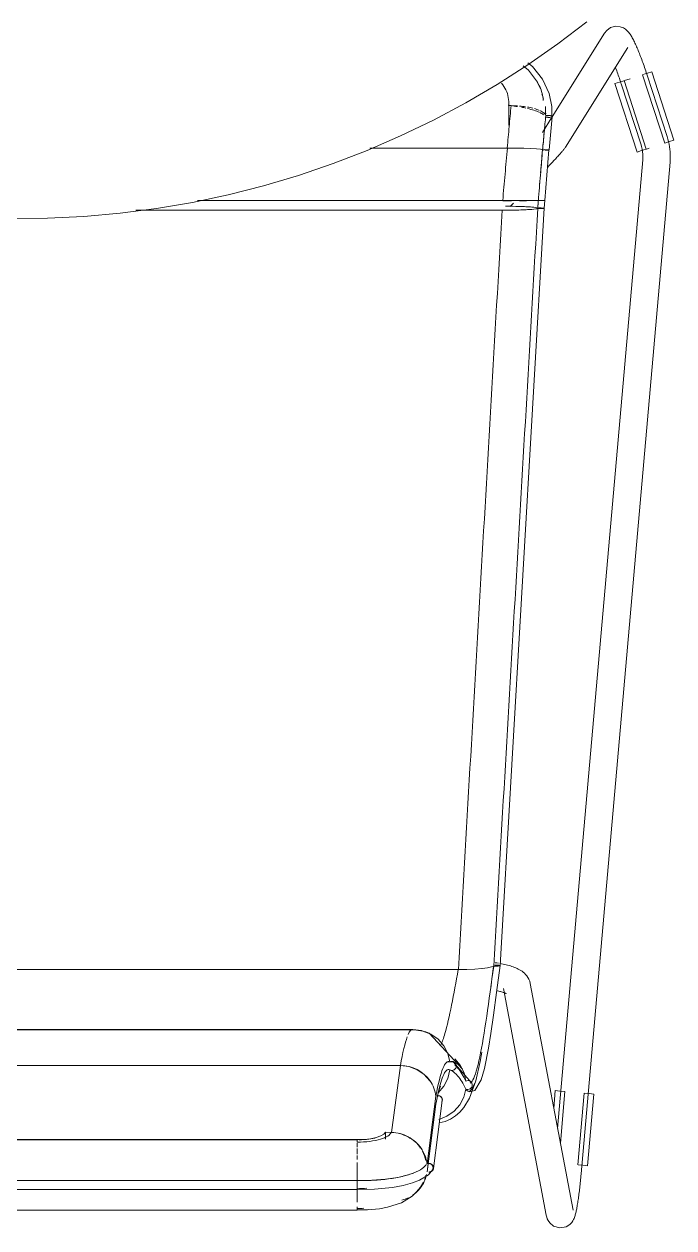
# Model space of a CAD drawing. Header units: millimetres. Extents: x 155927 to 317870, y -36033 to 97293.
# Drawn here: x 162809 to 163094, y 30695 to 31222 of the extents above; entities that cross this region are included whole.
import ezdxf

# ---------------------------------------------------------------- set-up
doc = ezdxf.new("R2010")
doc.units = ezdxf.units.MM
doc.header["$MEASUREMENT"] = 0
doc.layers.add('I-FURN', color=8, linetype='CONTINUOUS', lineweight=9)

msp = doc.modelspace()

# ---------------------------------------------------------------- linework, layer by layer
at = {"layer": 'I-FURN'}
for p, q in [((163043.33, 31213.49), (163056.07, 31223.17)), ((163063.82, 31218.27), (163040.79, 31181.5)), ((163064.72, 31219.39), (163063.82, 31218.27)), ((163064.72, 31219.39), (163066.45, 31220.61)), ((163066.45, 31220.61), (163068.68, 31221.2)), ((163068.68, 31221.2), (163070.65, 31221.03)), ((163070.65, 31221.03), (163072.03, 31220.5)), ((163072.03, 31220.5), (163072.94, 31219.94)), ((163072.94, 31219.94), (163073.57, 31219.42)), ((163073.57, 31219.42), (163074.04, 31218.95)), ((163074.04, 31218.95), (163074.41, 31218.53)), ((163074.41, 31218.53), (163074.72, 31218.12)), ((163074.72, 31218.12), (163075, 31217.73)), ((163075, 31217.73), (163075.25, 31217.35)), ((163075.25, 31217.35), (163075.49, 31216.96)), ((163075.49, 31216.96), (163075.73, 31216.56)), ((163075.73, 31216.56), (163075.96, 31216.14)), ((163030.21, 31204.34), (163043.33, 31213.49)), ((163046.69, 31168.31), (163073.99, 31211.89)), ((163075.96, 31216.14), (163076.19, 31215.72)), ((163076.19, 31215.72), (163076.42, 31215.28)), ((163076.42, 31215.28), (163076.65, 31214.82)), ((163076.65, 31214.82), (163076.88, 31214.35)), ((163076.88, 31214.35), (163077.11, 31213.86)), ((163077.11, 31213.86), (163077.35, 31213.35)), ((163077.35, 31213.35), (163077.58, 31212.82)), ((163077.58, 31212.82), (163077.82, 31212.28)), ((163077.82, 31212.28), (163078.07, 31211.71)), ((163078.07, 31211.71), (163078.31, 31211.14)), ((163078.31, 31211.14), (163078.56, 31210.54)), ((163078.56, 31210.54), (163078.81, 31209.93)), ((163078.81, 31209.93), (163079.06, 31209.3)), ((163079.06, 31209.3), (163079.31, 31208.66)), ((163079.31, 31208.66), (163079.56, 31208.01)), ((163079.56, 31208.01), (163079.82, 31207.34)), ((163079.82, 31207.34), (163080.07, 31206.67)), ((163080.07, 31206.67), (163080.33, 31205.98)), ((163080.33, 31205.98), (163080.58, 31205.28)), ((163016.73, 31195.72), (163030.21, 31204.34)), ((163028.12, 31203.89), (163030.46, 31201.93)), ((163030.14, 31205.24), (163032.2, 31203.59)), ((163030.46, 31201.93), (163033.96, 31197.36)), ((163032.2, 31203.59), (163036.53, 31198.06)), ((163068.63, 31203.01), (163068.86, 31202.39)), ((163068.86, 31202.39), (163069.1, 31201.75)), ((163069.1, 31201.75), (163069.33, 31201.1)), ((163069.33, 31201.1), (163069.57, 31200.45)), ((163080.58, 31205.28), (163080.84, 31204.57)), ((163080.58, 31200.03), (163082.55, 31200.67)), ((163080.84, 31204.57), (163081.09, 31203.86)), ((163081.09, 31203.86), (163081.34, 31203.13)), ((163081.34, 31203.13), (163081.59, 31202.41)), ((163081.59, 31202.41), (163081.84, 31201.67)), ((163081.84, 31201.67), (163082.09, 31200.94)), ((163082.09, 31200.94), (163082.33, 31200.2)), ((163082.55, 31200.67), (163084.5, 31201.3)), ((163084.5, 31201.3), (163094.19, 31171.29)), ((163002.92, 31187.64), (163016.73, 31195.72)), ((163033.96, 31197.36), (163035.87, 31193.67)), ((163036.53, 31198.06), (163039.44, 31191.75)), ((163068.35, 31196.08), (163070.3, 31196.71)), ((163068.35, 31196.08), (163078.04, 31166.07)), ((163069.57, 31200.45), (163069.8, 31199.78)), ((163069.8, 31199.78), (163070.04, 31199.11)), ((163070.04, 31199.11), (163070.27, 31198.43)), ((163070.27, 31198.43), (163070.5, 31197.74)), ((163070.3, 31196.71), (163072.27, 31197.35)), ((163070.5, 31197.74), (163070.73, 31197.05)), ((163070.73, 31197.05), (163070.96, 31196.36)), ((163070.96, 31196.36), (163071.07, 31196.03)), ((163071.07, 31196.03), (163079.78, 31169.22)), ((163082.08, 31167.38), (163072.39, 31197.39)), ((163074.97, 31198.22), (163072.49, 31197.42)), ((163080.46, 31199.99), (163090.15, 31169.99)), ((163082.33, 31200.2), (163082.48, 31199.74)), ((163091.19, 31172.93), (163082.48, 31199.74)), ((163039.44, 31191.75), (163040.65, 31186.1)), ((162988.8, 31180.12), (163002.92, 31187.64)), ((163021.74, 31186.43), (163022.79, 31186.43)), ((163021.8, 31177.91), (163021.8, 31187.67)), ((163040.65, 31186.1), (163040.74, 31180.64)), ((162974.39, 31173.17), (162988.8, 31180.12)), ((163040.56, 31181.13), (163036.52, 31174.68)), ((163039.44, 31167.04), (163040.86, 31181.53)), ((162959.71, 31166.81), (162974.39, 31173.17)), ((163079.78, 31169.22), (163079.97, 31168.59)), ((163092.24, 31170.66), (163090.27, 31170.02)), ((163091.21, 31172.88), (163091.19, 31172.93)), ((163091.54, 31171.79), (163091.21, 31172.88)), ((163091.82, 31170.68), (163091.54, 31171.79)), ((163092.06, 31169.57), (163091.82, 31170.68)), ((163092.26, 31168.44), (163092.06, 31169.57)), ((163094.19, 31171.29), (163092.24, 31170.66)), ((162944.79, 31161.04), (162959.71, 31166.81)), ((163021.09, 31167.87), (162960.97, 31167.87)), ((162960.97, 31167.87), (163021.09, 31167.87)), ((163024.85, 31167.85), (163021.09, 31167.87)), ((163021.21, 31167.87), (163024.85, 31167.85)), ((163024.94, 31167.85), (163028.39, 31167.77)), ((163028.38, 31167.77), (163024.95, 31167.85)), ((163031.48, 31167.66), (163028.38, 31167.77)), ((163028.45, 31167.77), (163031.49, 31167.66)), ((163033.96, 31167.51), (163031.48, 31167.66)), ((163031.52, 31167.66), (163033.96, 31167.51)), ((163035.7, 31167.33), (163033.96, 31167.51)), ((163033.98, 31167.51), (163035.7, 31167.33)), ((163035.7, 31167.33), (163036.58, 31167.14)), ((163036.59, 31167.14), (163035.7, 31167.33)), ((163036.58, 31167.14), (163037.05, 31167.14)), ((163037.06, 31167.14), (163036.59, 31167.14)), ((163036.6, 31166.95), (163037.07, 31166.94)), ((163037.07, 31166.94), (163036.6, 31166.95)), ((163037.05, 31167.14), (163037.55, 31167.15)), ((163037.56, 31167.15), (163037.06, 31167.14)), ((163037.55, 31167.15), (163038.04, 31167.14)), ((163038.05, 31167.14), (163037.56, 31167.15)), ((163037.57, 31166.94), (163038.06, 31166.94)), ((163038.06, 31166.94), (163037.57, 31166.94)), ((163037.61, 31144.84), (163039.43, 31167.04)), ((163038.04, 31167.14), (163038.49, 31167.13)), ((163038.5, 31167.13), (163038.05, 31167.14)), ((163038.06, 31166.94), (163038.51, 31166.96)), ((163038.51, 31166.96), (163038.06, 31166.94)), ((163038.49, 31167.13), (163038.88, 31167.11)), ((163038.88, 31167.11), (163038.5, 31167.13)), ((163038.51, 31166.96), (163038.89, 31166.97)), ((163038.89, 31166.97), (163038.51, 31166.96)), ((163039.18, 31167.09), (163038.88, 31167.11)), ((163038.88, 31167.11), (163039.17, 31167.09)), ((163038.89, 31166.97), (163039.19, 31166.99)), ((163039.18, 31166.99), (163038.89, 31166.97)), ((163039.37, 31167.07), (163039.18, 31167.09)), ((163039.37, 31167.02), (163039.18, 31166.99)), ((163039.19, 31166.99), (163039.37, 31167.02)), ((163039.37, 31167.07), (163039.43, 31167.04)), ((163039.44, 31167.04), (163039.37, 31167.07)), ((163039.37, 31167.02), (163039.44, 31167.04)), ((163039.43, 31167.04), (163039.37, 31167.02)), ((163042.92, 31163.81), (163042.58, 31163.43)), ((163043.25, 31164.17), (163042.92, 31163.81)), ((163043.56, 31164.52), (163043.25, 31164.17)), ((163043.87, 31164.86), (163043.56, 31164.52)), ((163044.15, 31165.18), (163043.87, 31164.86)), ((163044.43, 31165.49), (163044.15, 31165.18)), ((163044.68, 31165.79), (163044.43, 31165.49)), ((163044.93, 31166.07), (163044.68, 31165.79)), ((163045.15, 31166.33), (163044.93, 31166.07)), ((163045.37, 31166.58), (163045.15, 31166.33)), ((163045.57, 31166.82), (163045.37, 31166.58)), ((163045.76, 31167.05), (163045.57, 31166.82)), ((163045.94, 31167.28), (163045.76, 31167.05)), ((163046.11, 31167.5), (163045.94, 31167.28)), ((163046.29, 31167.73), (163046.11, 31167.5)), ((163046.47, 31167.99), (163046.29, 31167.73)), ((163046.69, 31168.31), (163046.47, 31167.99)), ((163079.99, 31166.71), (163078.04, 31166.07)), ((163079.97, 31168.59), (163080.14, 31167.95)), ((163081.96, 31167.34), (163079.99, 31166.71)), ((163080.14, 31167.95), (163080.28, 31167.3)), ((163080.28, 31167.3), (163080.39, 31166.65)), ((163080.39, 31166.65), (163080.48, 31165.99)), ((163080.48, 31165.99), (163080.55, 31165.33)), ((163080.55, 31165.33), (163080.58, 31164.67)), ((163080.59, 31164.01), (163080.57, 31163.35)), ((163080.58, 31164.67), (163080.59, 31164.01)), ((163083.34, 31167.79), (163082.18, 31167.41)), ((163092.41, 31167.31), (163092.26, 31168.44)), ((163092.52, 31166.17), (163092.41, 31167.31)), ((163092.58, 31165.03), (163092.52, 31166.17)), ((163092.56, 31162.75), (163092.59, 31163.89)), ((163092.59, 31163.89), (163092.58, 31165.03)), ((162929.65, 31155.86), (162944.79, 31161.04)), ((163039.41, 31160), (163038.97, 31159.53)), ((163039.84, 31160.47), (163039.41, 31160)), ((163040.26, 31160.92), (163039.84, 31160.47)), ((163040.68, 31161.36), (163040.26, 31160.92)), ((163041.08, 31161.8), (163040.68, 31161.36)), ((163041.47, 31162.22), (163041.08, 31161.8)), ((163041.85, 31162.64), (163041.47, 31162.22)), ((163042.22, 31163.04), (163041.85, 31162.64)), ((163042.58, 31163.43), (163042.22, 31163.04)), ((163080.52, 31162.66), (163043.23, 30738.16)), ((163053.53, 30718.29), (163092.48, 31161.61)), ((163080.57, 31163.35), (163080.53, 31162.69)), ((163080.53, 31162.69), (163080.53, 31162.66)), ((163092.48, 31161.61), (163092.56, 31162.75)), ((162914.32, 31151.3), (162929.65, 31155.86)), ((162898.81, 31147.35), (162914.32, 31151.3)), ((162867.39, 31141.34), (162883.16, 31144.03)), ((162883.16, 31144.03), (162898.81, 31147.35)), ((162885.4, 31144.91), (163019.15, 31144.91)), ((163019.15, 31144.91), (162885.4, 31144.91)), ((163019.15, 31144.91), (163022.93, 31144.9)), ((163022.93, 31144.9), (163019.15, 31144.91)), ((163022.94, 31144.78), (163019.16, 31144.78)), ((163019.16, 31144.78), (163022.94, 31144.78)), ((163022.37, 31142.23), (163023.84, 31143.76)), ((163022.93, 31144.9), (163026.5, 31144.9)), ((163026.5, 31144.9), (163022.93, 31144.9)), ((163029.62, 31144.79), (163026.49, 31144.79)), ((163026.5, 31144.9), (163029.63, 31144.89)), ((163029.63, 31144.89), (163026.5, 31144.9)), ((163026.5, 31144.79), (163029.62, 31144.79)), ((163032.11, 31144.81), (163029.62, 31144.79)), ((163029.62, 31144.79), (163032.12, 31144.81)), ((163032.14, 31144.88), (163029.63, 31144.89)), ((163029.64, 31144.89), (163032.13, 31144.88)), ((163033.87, 31144.82), (163032.11, 31144.81)), ((163032.12, 31144.81), (163033.87, 31144.82)), ((163032.14, 31144.88), (163033.88, 31144.86)), ((163033.89, 31144.86), (163032.14, 31144.88)), ((163033.88, 31144.86), (163034.77, 31144.85)), ((163034.77, 31144.85), (163033.89, 31144.86)), ((163035.23, 31144.83), (163034.76, 31144.84)), ((163034.77, 31144.85), (163035.24, 31144.85)), ((163035.24, 31144.85), (163034.77, 31144.85)), ((163034.77, 31144.84), (163035.24, 31144.83)), ((163035.73, 31144.83), (163035.23, 31144.83)), ((163035.24, 31144.85), (163035.74, 31144.85)), ((163035.74, 31144.85), (163035.24, 31144.85)), ((163035.24, 31144.83), (163035.73, 31144.83)), ((163036.22, 31144.83), (163035.73, 31144.83)), ((163035.73, 31144.83), (163036.22, 31144.83)), ((163035.74, 31144.85), (163036.23, 31144.85)), ((163036.23, 31144.85), (163035.74, 31144.85)), ((163036.67, 31144.84), (163036.22, 31144.83)), ((163036.22, 31144.83), (163036.68, 31144.84)), ((163036.23, 31144.85), (163036.68, 31144.85)), ((163036.68, 31144.85), (163036.23, 31144.85)), ((163037.05, 31144.84), (163036.67, 31144.84)), ((163036.68, 31144.85), (163037.06, 31144.85)), ((163037.06, 31144.85), (163036.68, 31144.85)), ((163036.68, 31144.84), (163037.06, 31144.84)), ((163037.06, 31144.85), (163037.35, 31144.85)), ((163037.36, 31144.85), (163037.06, 31144.85)), ((163037.61, 31144.84), (163037.34, 31141.48)), ((163037.54, 31144.84), (163037.61, 31144.84)), ((163037.61, 31144.84), (163037.54, 31144.84)), ((163037.54, 31144.84), (163037.61, 31144.84)), ((163037.61, 31144.84), (163037.54, 31144.84)), ((162819.61, 31137.06), (162835.59, 31137.85)), ((162835.59, 31137.85), (162851.52, 31139.28)), ((162851.52, 31139.28), (162867.39, 31141.34)), ((162858.31, 31140.59), (163018.88, 31140.59)), ((163018.88, 31140.59), (162858.31, 31140.59)), ((163018.05, 30809.57), (163037.33, 31141.48)), ((163018.88, 31140.59), (163022.67, 31140.62)), ((163022.67, 31142.35), (163020.42, 31142.37)), ((163026.22, 31142.27), (163022.67, 31142.35)), ((163022.67, 31140.62), (163026.23, 31140.69)), ((163029.34, 31142.15), (163026.22, 31142.27)), ((163026.23, 31140.69), (163029.36, 31140.82)), ((163031.84, 31141.99), (163029.34, 31142.15)), ((163029.36, 31140.82), (163031.86, 31140.98)), ((163033.59, 31141.79), (163031.84, 31141.99)), ((163031.86, 31140.98), (163033.61, 31141.17)), ((163034.49, 31141.58), (163033.59, 31141.79)), ((163033.61, 31141.17), (163034.5, 31141.38)), ((163034.96, 31141.59), (163034.49, 31141.58)), ((163034.5, 31141.38), (163034.97, 31141.37)), ((163035.46, 31141.59), (163034.96, 31141.59)), ((163034.97, 31141.37), (163035.47, 31141.37)), ((163035.95, 31141.59), (163035.46, 31141.59)), ((163035.47, 31141.37), (163035.96, 31141.38)), ((163036.4, 31141.58), (163035.95, 31141.59)), ((163035.96, 31141.38), (163036.41, 31141.39)), ((163036.78, 31141.56), (163036.4, 31141.58)), ((163036.41, 31141.39), (163036.79, 31141.41)), ((163037.08, 31141.54), (163036.78, 31141.56)), ((163036.79, 31141.41), (163037.08, 31141.43)), ((163037.27, 31141.51), (163037.08, 31141.54)), ((163037.08, 31141.43), (163037.27, 31141.46)), ((163037.33, 31141.48), (163037.27, 31141.51)), ((163037.27, 31141.46), (163037.33, 31141.48)), ((162803.61, 31136.92), (162819.61, 31137.06)), ((163016.52, 30810.71), (163015.8, 30810.81)), ((163017.24, 30810.6), (163016.52, 30810.71)), ((163018.63, 30810.36), (163017.94, 30810.48)), ((163019.32, 30810.22), (163018.63, 30810.36)), ((162616.23, 30807.86), (162999.63, 30807.86)), ((162999.63, 30807.86), (162616.23, 30807.86)), ((162999.63, 30807.86), (163003.4, 30807.91)), ((163003.4, 30807.92), (162999.71, 30807.86)), ((163003.4, 30807.91), (163006.93, 30808.07)), ((163006.94, 30808.07), (163003.46, 30807.92)), ((163006.93, 30808.07), (163010.04, 30808.31)), ((163010.04, 30808.31), (163006.98, 30808.07)), ((163010.04, 30808.31), (163012.53, 30808.62)), ((163012.53, 30808.62), (163010.07, 30808.31)), ((163012.53, 30808.62), (163014.28, 30808.98)), ((163014.28, 30808.99), (163012.54, 30808.62)), ((163015.18, 30809.39), (163014.28, 30808.99)), ((163014.28, 30808.98), (163015.18, 30809.39)), ((163015.18, 30809.39), (163015.65, 30809.37)), ((163015.65, 30809.37), (163015.18, 30809.39)), ((163015.65, 30809.37), (163016.15, 30809.36)), ((163016.15, 30809.36), (163015.65, 30809.37)), ((163016.19, 30809.79), (163015.69, 30809.78)), ((163015.69, 30809.79), (163016.19, 30809.79)), ((163016.15, 30809.36), (163016.64, 30809.37)), ((163016.64, 30809.37), (163016.15, 30809.36)), ((163016.68, 30809.78), (163016.19, 30809.79)), ((163016.19, 30809.79), (163016.68, 30809.78)), ((163018.04, 30809.57), (163016.49, 30797.72)), ((163016.64, 30809.37), (163017.09, 30809.39)), ((163017.1, 30809.39), (163016.64, 30809.37)), ((163017.13, 30809.76), (163016.68, 30809.78)), ((163016.68, 30809.78), (163017.13, 30809.76)), ((163017.09, 30809.39), (163017.48, 30809.43)), ((163017.48, 30809.43), (163017.1, 30809.39)), ((163017.51, 30809.72), (163017.13, 30809.76)), ((163017.13, 30809.76), (163017.51, 30809.72)), ((163017.48, 30809.43), (163017.78, 30809.47)), ((163017.78, 30809.47), (163017.48, 30809.43)), ((163017.8, 30809.68), (163017.51, 30809.72)), ((163017.51, 30809.72), (163017.8, 30809.68)), ((163017.78, 30809.47), (163017.97, 30809.52)), ((163017.98, 30809.52), (163017.78, 30809.47)), ((163017.98, 30809.63), (163017.8, 30809.68)), ((163017.8, 30809.68), (163017.99, 30809.63)), ((163017.97, 30809.52), (163018.04, 30809.57)), ((163018.04, 30809.57), (163017.98, 30809.63)), ((163018.05, 30809.57), (163017.98, 30809.52)), ((163017.99, 30809.63), (163018.05, 30809.57)), ((163019.98, 30810.08), (163019.32, 30810.22)), ((163020.64, 30809.93), (163019.98, 30810.08)), ((163021.28, 30809.76), (163020.64, 30809.93)), ((163021.91, 30809.59), (163021.28, 30809.76)), ((163022.53, 30809.41), (163021.91, 30809.59)), ((163023.13, 30809.22), (163022.53, 30809.41)), ((163023.73, 30809.01), (163023.13, 30809.22)), ((163024.31, 30808.79), (163023.73, 30809.01)), ((163024.88, 30808.55), (163024.31, 30808.79)), ((163025.44, 30808.3), (163024.88, 30808.55)), ((163025.99, 30808.03), (163025.44, 30808.3)), ((163026.52, 30807.74), (163025.99, 30808.03)), ((163027.07, 30807.42), (163026.52, 30807.74)), ((163027.6, 30807.06), (163027.07, 30807.42)), ((163028.13, 30806.66), (163027.6, 30807.06)), ((163028.66, 30806.2), (163028.13, 30806.66)), ((163029.19, 30805.68), (163028.66, 30806.2)), ((163029.7, 30805.09), (163029.19, 30805.68)), ((163030.18, 30804.4), (163029.7, 30805.09)), ((163030.62, 30803.61), (163030.18, 30804.4)), ((163030.98, 30802.71), (163030.62, 30803.61)), ((163031.24, 30801.73), (163030.98, 30802.71)), ((163050.05, 30702.44), (163031.24, 30801.73)), ((163016.49, 30797.72), (163015.14, 30787.79)), ((163016.9, 30798.47), (163016.41, 30798.57)), ((163017.37, 30798.37), (163016.9, 30798.47)), ((163017.81, 30798.26), (163017.37, 30798.37)), ((163018.24, 30798.16), (163017.81, 30798.26)), ((163018.63, 30798.05), (163018.24, 30798.16)), ((163019, 30797.94), (163018.63, 30798.05)), ((163019.33, 30797.83), (163019, 30797.94)), ((163019.63, 30797.73), (163019.33, 30797.83)), ((163019.45, 30799.49), (163038.26, 30700.2)), ((163019.9, 30797.63), (163019.63, 30797.73)), ((163020.14, 30797.53), (163019.9, 30797.63)), ((163020.33, 30797.44), (163020.14, 30797.53)), ((163020.48, 30797.37), (163020.33, 30797.44)), ((163020.57, 30797.32), (163020.48, 30797.37)), ((163020.64, 30797.28), (163020.57, 30797.32)), ((163020.67, 30797.26), (163020.64, 30797.28)), ((163015.14, 30787.79), (163013.95, 30779.77)), ((162635.54, 30781.35), (162980.32, 30781.35)), ((162980.32, 30781.35), (162635.54, 30781.35)), ((162979.78, 30781.51), (162674.98, 30781.51)), ((162983.53, 30781.07), (162979.78, 30781.51)), ((162980.32, 30781.35), (162984.11, 30780.88)), ((162984.11, 30780.88), (162980.32, 30781.35)), ((162988, 30779.34), (162983.53, 30781.07)), ((162984.11, 30780.88), (162987.68, 30779.51)), ((162987.68, 30779.52), (162984.11, 30780.88)), ((162986.9, 30779.94), (162984.97, 30780.64)), ((163001.5, 30764.24), (162986.9, 30779.94)), ((162990.82, 30777.35), (162987.68, 30779.52)), ((162987.68, 30779.51), (162990.82, 30777.34)), ((163013.95, 30779.77), (163012.92, 30773.45)), ((162993.33, 30774.47), (162990.82, 30777.35)), ((162990.82, 30777.34), (162993.32, 30774.47)), ((162993.32, 30774.47), (162995.07, 30771.08)), ((162995.08, 30771.08), (162993.33, 30774.47)), ((163012.92, 30773.45), (163011.12, 30764.43)), ((162995.97, 30767.36), (162995.08, 30771.08)), ((162998.15, 30768.75), (163000.55, 30765.91)), ((163000.56, 30765.91), (162998.16, 30768.75)), ((163009.2, 30767.59), (163009.94, 30771.66)), ((162641.57, 30765.76), (162974.29, 30765.76)), ((162974.29, 30765.76), (162641.57, 30765.76)), ((162974.29, 30765.76), (162970.43, 30736.48)), ((162978.06, 30765.28), (162974.29, 30765.76)), ((162981.6, 30763.96), (162978.06, 30765.28)), ((162984.71, 30761.88), (162981.6, 30763.96)), ((162997.79, 30767.33), (162994.91, 30767.38)), ((162995.08, 30760.14), (162995.97, 30763.86)), ((162996.44, 30767.53), (162995.97, 30767.36)), ((162995.97, 30767.36), (162996.44, 30767.52)), ((162996.44, 30763.7), (162995.97, 30763.86)), ((162995.97, 30763.86), (162996.44, 30763.69)), ((162996.65, 30763.57), (162996.22, 30763.75)), ((162996.44, 30767.52), (162996.94, 30767.56)), ((162996.94, 30767.56), (162996.44, 30767.53)), ((162996.94, 30763.66), (162996.44, 30763.7)), ((162996.44, 30763.69), (162996.94, 30763.66)), ((162996.94, 30767.56), (162997.43, 30767.48)), ((162997.43, 30767.48), (162996.94, 30767.56)), ((162997.43, 30763.74), (162996.94, 30763.66)), ((162996.94, 30763.66), (162997.43, 30763.74)), ((162997.43, 30767.48), (162997.88, 30767.28)), ((162997.88, 30767.28), (162997.43, 30767.48)), ((162997.88, 30763.94), (162997.43, 30763.74)), ((162997.43, 30763.74), (162997.88, 30763.94)), ((163005.61, 30758.05), (162997.49, 30767.46)), ((162997.88, 30767.28), (162998.26, 30766.96)), ((162998.27, 30766.97), (162997.88, 30767.28)), ((162998.26, 30764.26), (162997.88, 30763.94)), ((162997.88, 30763.94), (162998.27, 30764.26)), ((162998.26, 30766.96), (162998.56, 30766.56)), ((162998.56, 30764.66), (162998.26, 30764.26)), ((162998.56, 30766.56), (162998.27, 30766.97)), ((162998.27, 30764.26), (162998.56, 30764.66)), ((162998.56, 30766.56), (162998.74, 30766.1)), ((162998.75, 30766.1), (162998.56, 30766.56)), ((162998.74, 30765.12), (162998.56, 30764.66)), ((162998.56, 30764.66), (162998.75, 30765.12)), ((162998.74, 30766.1), (162998.81, 30765.61)), ((162998.81, 30765.61), (162998.74, 30765.12)), ((162998.82, 30765.61), (162998.75, 30766.1)), ((162998.75, 30765.12), (162998.82, 30765.61)), ((163000.55, 30765.91), (163002.19, 30762.59)), ((163002.2, 30762.59), (163000.56, 30765.91)), ((163007.31, 30759.07), (163009.2, 30767.59)), ((163011.12, 30764.43), (163009.71, 30759.44)), ((162987.2, 30759.14), (162984.71, 30761.88)), ((162993.33, 30756.75), (162995.08, 30760.14)), ((163002.19, 30762.59), (163002.98, 30758.97)), ((163002.98, 30758.97), (163002.2, 30762.59)), ((163003.46, 30759.13), (163002.98, 30758.97)), ((163002.98, 30758.97), (163003.46, 30759.12)), ((163003.96, 30759.16), (163003.46, 30759.13)), ((163003.46, 30759.12), (163003.96, 30759.15)), ((163004.45, 30759.07), (163003.96, 30759.16)), ((163003.96, 30759.15), (163004.45, 30759.06)), ((163004.9, 30758.86), (163004.45, 30759.07)), ((163004.45, 30759.06), (163004.9, 30758.86)), ((163004.64, 30751.45), (163007.31, 30759.07)), ((163004.9, 30758.86), (163005.27, 30758.54)), ((163005.28, 30758.54), (163004.9, 30758.86)), ((163005.27, 30758.54), (163005.56, 30758.14)), ((163005.57, 30758.14), (163005.28, 30758.54)), ((163005.46, 30758.32), (163005.58, 30758.1)), ((163005.56, 30758.14), (163005.74, 30757.68)), ((163005.75, 30757.68), (163005.57, 30758.14)), ((163005.74, 30757.68), (163005.8, 30757.19)), ((163005.81, 30757.19), (163005.75, 30757.68)), ((163009.71, 30759.44), (163006.94, 30754.8)), ((162989.83, 30752.38), (162985.99, 30722.68)), ((162991.06, 30754.34), (162989.69, 30748.05)), ((162990.8, 30752.57), (162990.3, 30752.54)), ((162991.29, 30752.49), (162990.8, 30752.57)), ((162990.82, 30753.87), (162993.33, 30756.75)), ((162991.82, 30756.78), (162991.06, 30754.34)), ((162991.74, 30752.3), (162991.29, 30752.49)), ((162992.13, 30752), (162991.74, 30752.3)), ((163002.03, 30751.86), (163002.93, 30755.49)), ((163003.4, 30755.33), (163002.93, 30755.49)), ((163002.93, 30755.49), (163003.4, 30755.32)), ((163003.9, 30755.28), (163003.4, 30755.33)), ((163003.4, 30755.32), (163003.9, 30755.28)), ((163004.75, 30754.27), (163003.84, 30754.57)), ((163004.39, 30755.36), (163003.9, 30755.28)), ((163003.9, 30755.28), (163004.4, 30755.36)), ((163004.85, 30755.55), (163004.39, 30755.36)), ((163004.4, 30755.36), (163004.85, 30755.55)), ((163006.94, 30754.8), (163004.75, 30754.27)), ((163005.24, 30755.86), (163004.85, 30755.55)), ((163004.85, 30755.55), (163005.24, 30755.86)), ((163005.54, 30756.25), (163005.24, 30755.86)), ((163005.24, 30755.86), (163005.54, 30756.25)), ((163005.73, 30756.71), (163005.54, 30756.25)), ((163005.54, 30756.25), (163005.74, 30756.71)), ((163005.8, 30757.19), (163005.73, 30756.71)), ((163005.74, 30756.71), (163005.81, 30757.19)), ((163042.19, 30754.79), (163041.5, 30746.89)), ((163042.19, 30754.79), (163044.24, 30754.61)), ((163044.24, 30754.61), (163046.3, 30754.43)), ((163044.44, 30731.81), (163046.43, 30754.42)), ((163054.87, 30753.68), (163052.11, 30722.26)), ((163055, 30753.66), (163057.06, 30753.48)), ((163059.11, 30753.3), (163056.35, 30721.89)), ((163057.06, 30753.48), (163059.11, 30753.3)), ((162989.81, 30748.83), (162985.97, 30719.14)), ((162992.66, 30750.47), (162988.81, 30720.7)), ((162992.42, 30751.62), (162992.13, 30752)), ((162992.61, 30751.18), (162992.42, 30751.62)), ((162992.42, 30749.8), (162992.61, 30750.24)), ((162992.68, 30750.71), (162992.61, 30751.18)), ((162992.61, 30750.24), (162992.68, 30750.71)), ((162997.81, 30745.71), (163000.29, 30748.54)), ((163000.29, 30748.54), (163002.03, 30751.86)), ((163000.4, 30745.37), (163002.14, 30747.33)), ((163002.14, 30747.33), (163004.64, 30751.45)), ((162991.21, 30742.14), (162994.72, 30743.54)), ((162993.86, 30741.28), (162996.22, 30742.31)), ((162994.72, 30743.54), (162997.81, 30745.71)), ((162996.22, 30742.31), (162998.42, 30743.69)), ((162998.42, 30743.69), (163000.4, 30745.37)), ((162967.71, 30736.55), (162967.07, 30735.69)), ((162967.71, 30733.54), (162967.71, 30736.55)), ((162970.43, 30736.48), (162967.71, 30736.55)), ((162991.35, 30740.62), (162993.86, 30741.28)), ((162955.36, 30733.29), (162660.5, 30733.29)), ((162660.5, 30733.23), (162955.36, 30733.23)), ((162958.39, 30733.4), (162955.36, 30733.29)), ((162955.36, 30731.7), (162955.36, 30729.96)), ((162961.24, 30733.72), (162958.39, 30733.4)), ((162963.74, 30734.23), (162961.24, 30733.72)), ((162965.72, 30734.9), (162963.74, 30734.23)), ((162967.07, 30735.69), (162965.72, 30734.9)), ((162955.36, 30729.38), (162955.36, 30726.91)), ((162955.36, 30726.39), (162955.36, 30724.55)), ((162955.36, 30723.17), (162955.36, 30723.29)), ((162955.36, 30723.18), (162955.36, 30719.37)), ((162986.74, 30725.11), (162986.12, 30720.33)), ((163054.3, 30722.07), (163052.24, 30722.25)), ((163056.35, 30721.89), (163054.3, 30722.07)), ((162955.36, 30715.39), (162660.5, 30715.39)), ((162955.36, 30715.36), (162955.36, 30719.17)), ((162955.36, 30719.17), (162955.36, 30715.36)), ((162955.36, 30715.39), (162961.77, 30715.47)), ((162955.36, 30715.38), (162955.36, 30711.43)), ((162955.36, 30715.28), (162955.36, 30715.38)), ((162961.77, 30715.47), (162967.75, 30715.95)), ((162967.75, 30715.95), (162973.19, 30716.78)), ((162973.19, 30716.78), (162976.69, 30717.59)), ((162976.69, 30717.59), (162979.51, 30718.46)), ((162979.51, 30718.46), (162980.03, 30718.65)), ((162982.73, 30715.51), (162979.56, 30714.32)), ((162986.56, 30717.81), (162982.73, 30715.51)), ((162988.45, 30720.2), (162986.56, 30717.81)), ((163053.23, 30715.13), (163053.31, 30715.88)), ((163053.31, 30715.88), (163053.38, 30716.63)), ((163053.38, 30716.63), (163053.45, 30717.38)), ((163053.45, 30717.38), (163053.52, 30718.13)), ((163053.52, 30718.13), (163053.53, 30718.29)), ((162660.5, 30711.43), (162955.36, 30711.43)), ((162955.36, 30715.05), (162955.36, 30715.28)), ((162955.36, 30714.72), (162955.36, 30715.05)), ((162955.36, 30714.31), (162955.36, 30714.72)), ((162955.36, 30713.83), (162955.36, 30714.31)), ((162955.36, 30713.33), (162955.36, 30713.83)), ((162955.36, 30712.84), (162955.36, 30713.33)), ((162955.36, 30712.39), (162955.36, 30712.84)), ((162955.36, 30712), (162955.36, 30712.39)), ((162955.36, 30711.69), (162955.36, 30712)), ((162955.36, 30711.5), (162955.36, 30711.69)), ((162955.36, 30708.64), (162955.36, 30711.67)), ((162955.36, 30711.67), (162955.36, 30708.66)), ((162962.92, 30711.57), (162955.36, 30711.43)), ((162955.36, 30711.43), (162955.36, 30711.5)), ((162970.8, 30712.37), (162962.92, 30711.57)), ((162975.52, 30713.24), (162970.8, 30712.37)), ((162979.56, 30714.32), (162975.52, 30713.24)), ((162981.42, 30710.37), (162979.45, 30708.53)), ((162983.09, 30712.44), (162981.42, 30710.37)), ((162984.43, 30714.7), (162983.09, 30712.44)), ((163052.58, 30709.45), (163052.67, 30710.12)), ((163052.67, 30710.12), (163052.75, 30710.81)), ((163052.75, 30710.81), (163052.84, 30711.51)), ((163052.84, 30711.51), (163052.92, 30712.22)), ((163052.92, 30712.22), (163053, 30712.94)), ((163053, 30712.94), (163053.08, 30713.66)), ((163053.08, 30713.66), (163053.16, 30714.39)), ((163053.16, 30714.39), (163053.23, 30715.13)), ((162955.36, 30708.49), (162955.36, 30705.91)), ((162974.73, 30705.66), (162968.58, 30703.64)), ((162979.45, 30708.53), (162974.73, 30705.66)), ((163051.85, 30704.57), (163051.95, 30705.12)), ((163051.95, 30705.12), (163052.04, 30705.69)), ((163052.04, 30705.69), (163052.13, 30706.28)), ((163052.13, 30706.28), (163052.22, 30706.88)), ((163052.22, 30706.88), (163052.31, 30707.5)), ((163052.31, 30707.5), (163052.4, 30708.13)), ((163052.4, 30708.13), (163052.49, 30708.78)), ((163052.49, 30708.78), (163052.58, 30709.45)), ((162660.5, 30702.39), (162955.36, 30702.39)), ((162955.36, 30703.88), (162955.36, 30702.41)), ((162955.36, 30702.39), (162955.36, 30702.56)), ((162959.87, 30702.47), (162955.36, 30702.39)), ((162965.08, 30702.99), (162959.87, 30702.47)), ((162968.58, 30703.64), (162965.08, 30702.99)), ((163038.35, 30699.79), (163038.26, 30700.2)), ((163038.49, 30699.27), (163038.35, 30699.79)), ((163050.59, 30699.21), (163050.73, 30699.61)), ((163050.73, 30699.61), (163050.85, 30700.01)), ((163050.85, 30700.01), (163050.97, 30700.4)), ((163050.97, 30700.4), (163051.08, 30700.81)), ((163051.08, 30700.81), (163051.18, 30701.22)), ((163051.18, 30701.22), (163051.28, 30701.65)), ((163051.28, 30701.65), (163051.38, 30702.09)), ((163051.38, 30702.09), (163051.47, 30702.55)), ((163051.47, 30702.55), (163051.57, 30703.03)), ((163051.57, 30703.03), (163051.67, 30703.52)), ((163051.67, 30703.52), (163051.76, 30704.04)), ((163051.76, 30704.04), (163051.85, 30704.57)), ((163038.7, 30698.65), (163038.49, 30699.27)), ((163039.07, 30697.85), (163038.7, 30698.65)), ((163039.82, 30696.77), (163039.07, 30697.85)), ((163041.4, 30695.44), (163039.82, 30696.77)), ((163041.4, 30695.44), (163044.15, 30694.61)), ((163044.15, 30694.61), (163046.91, 30695.09)), ((163046.91, 30695.09), (163048.56, 30696.13)), ((163048.56, 30696.13), (163049.42, 30697.04)), ((163049.42, 30697.04), (163049.9, 30697.75)), ((163049.9, 30697.75), (163050.2, 30698.31)), ((163050.2, 30698.31), (163050.42, 30698.78)), ((163050.42, 30698.78), (163050.59, 30699.21))]:
    msp.add_line(p, q, dxfattribs=at)
for centre, major_axis, ratio, start_param, end_param in [((162974.16, 30750.69), (15.78, 0), 0.955139, 0.595876, 1.562553), ((162974.16, 30750.69), (15.78, 0), 0.955139, 0.354206, 0.595753), ((162974.16, 30750.69), (15.78, 0), 0.955139, 0.112537, 0.354036), ((162990.71, 30750.7), (1.96, 0), 0.955139, 5.775592, 8.064923), ((162955.36, 30718.14), (0, 15.75), 0.000004, 5.8107, 5.99294), ((162955.36, 30706.67), (12.4, 0), 0.287441, 4.712389, 4.950404)]:
    msp.add_ellipse(centre, major_axis=major_axis, ratio=ratio, start_param=start_param, end_param=end_param, dxfattribs=at)
for points, knots in [([(163018.63, 31196.32), (163019.4, 31195.41), (163021.32, 31192.41), (163021.96, 31188.81), (163021.74, 31186.43)], [0.5, 0.5, 0.5, 0.5, 0.6666667, 1, 1, 1, 1]), ([(163033.95, 31197.33), (163034.47, 31196.51), (163036.05, 31193.79), (163036.65, 31190.8), (163036.93, 31188.7)], [-0.4024189, -0.4024189, -0.4024189, -0.4024189, -0.3333333, -0.1789981, -0.1789981, -0.1789981, -0.1789981]), ([(163038.02, 31182.09), (163038.17, 31182.11), (163038.45, 31182.14), (163038.88, 31182.16), (163039.25, 31182.15), (163039.54, 31182.12), (163039.81, 31182.09), (163040.06, 31182.04), (163040.28, 31181.98), (163040.48, 31181.91), (163040.68, 31181.81), (163040.78, 31181.73), (163040.81, 31181.68)], [0, 0, 0, 0, 0.0555556, 0.1111111, 0.1666667, 0.1944444, 0.2222222, 0.2777778, 0.3055556, 0.3333333, 0.3888889, 0.4444444, 0.4444444, 0.4444444, 0.4444444]), ([(163021.21, 31167.87), (163020.86, 31164.05), (163020.18, 31156.4), (163019.49, 31148.74), (163019.15, 31144.91)], [0.0000373, 0.0000373, 0.0000373, 0.0000373, 0.5, 0.9999999, 0.9999999, 0.9999999, 0.9999999]), ([(163034.5, 31141.38), (163034.22, 31141.24), (163032.84, 31141.03), (163029.48, 31140.81), (163026.31, 31140.69), (163022.71, 31140.61), (163020.16, 31140.59), (163018.88, 31140.59)], [-1, -1, -1, -1, -0.666667, -0.5, -0.333333, -0.166667, 0, 0, 0, 0]), ([(163020.42, 31142.37), (163022.45, 31142.36), (163025.67, 31142.3), (163029.46, 31142.15), (163032.81, 31141.94), (163034.2, 31141.73), (163034.49, 31141.58)], [-0.9335619, -0.9335619, -0.9335619, -0.9335619, -0.6666667, -0.5, -0.3333333, 0, 0, 0, 0]), ([(163037.34, 31141.48), (163037.34, 31141.46), (163037.2, 31141.44), (163036.81, 31141.41), (163036.42, 31141.39), (163035.97, 31141.38), (163035.47, 31141.37), (163034.97, 31141.37), (163034.65, 31141.38), (163034.5, 31141.38)], [-0.498493, -0.498493, -0.498493, -0.498493, -0.375, -0.3125, -0.25, -0.1875, -0.125, -0.0625, 0, 0, 0, 0]), ([(162999.63, 30807.86), (162998.66, 30802.47), (162996.71, 30791.69), (162994.17, 30780.51), (162992.61, 30776.13), (162992.02, 30774.88)], [0, 0, 0, 0, 0.25, 0.5, 0.6520351, 0.6520351, 0.6520351, 0.6520351]), ([(163004.81, 30758.09), (163005.22, 30758.29), (163006.64, 30759.89), (163009.08, 30768.19), (163012.13, 30786.62), (163014.16, 30801.84), (163015.18, 30809.39)], [0.1500588, 0.1500588, 0.1500588, 0.1500588, 0.25, 0.5, 0.75, 1, 1, 1, 1]), ([(162990.53, 30752.47), (162991.32, 30756.19), (162993.13, 30762.67), (162994.95, 30764.4), (162995.97, 30763.86)], [0.1122148, 0.1122148, 0.1122148, 0.1122148, 0.5, 1, 1, 1, 1]), ([(162996.65, 30763.57), (162997.59, 30763.1), (162999.68, 30761.32), (163001.77, 30757.89), (163002.93, 30755.49)], [0.0974621, 0.0974621, 0.0974621, 0.0974621, 0.5, 1, 1, 1, 1]), ([(162998.1, 30766.1), (162998.56, 30765.71), (163000.19, 30764.04), (163001.81, 30761.38), (163002.98, 30758.97)], [0.303693, 0.303693, 0.303693, 0.303693, 0.5, 1, 1, 1, 1]), ([(163002.93, 30755.49), (163003.96, 30753.93), (163005.24, 30754.16), (163006.52, 30757.19), (163006.78, 30757.91)], [0, 0, 0, 0, 0.25, 0.3133981, 0.3133981, 0.3133981, 0.3133981]), ([(162986.84, 30719.1), (162986.99, 30719.09), (162987.21, 30719.11), (162987.5, 30719.18), (162987.77, 30719.27), (162988.08, 30719.46), (162988.4, 30719.75), (162988.64, 30720.1), (162988.77, 30720.45), (162988.82, 30720.76), (162988.82, 30721.04), (162988.79, 30721.3), (162988.72, 30721.55), (162988.6, 30721.81), (162988.41, 30722.12), (162988.09, 30722.44), (162987.69, 30722.68), (162987.34, 30722.79), (162986.97, 30722.87), (162986.52, 30722.86), (162986.17, 30722.76), (162985.99, 30722.68)], [0.1111111, 0.1111111, 0.1111111, 0.1111111, 0.1666667, 0.1944444, 0.2222222, 0.2777778, 0.3333333, 0.3888889, 0.4444444, 0.4791667, 0.5138889, 0.5486111, 0.5833333, 0.6180556, 0.6527778, 0.7222222, 0.7916667, 0.8263889, 0.8611111, 0.9305556, 1, 1, 1, 1]), ([(162987.24, 30722.77), (162987.36, 30722.73), (162987.59, 30722.63), (162988, 30722.35), (162988.46, 30721.81), (162988.71, 30720.94), (162988.48, 30720.15), (162988.09, 30719.64), (162987.7, 30719.35), (162987.25, 30719.16), (162986.92, 30719.12), (162986.75, 30719.11)], [-0.8125, -0.8125, -0.8125, -0.8125, -0.765625, -0.71875, -0.625, -0.5, -0.375, -0.3125, -0.25, -0.1875, -0.125, -0.125, -0.125, -0.125]), ([(162979.71, 30709.01), (162980.11, 30709.28), (162981.48, 30710.32), (162983.48, 30712.49), (162985.09, 30715.34), (162985.56, 30717.28), (162985.73, 30718.04)], [0.434972, 0.434972, 0.434972, 0.434972, 0.5, 0.6666667, 0.8333333, 0.9407177, 0.9407177, 0.9407177, 0.9407177])]:
    msp.add_open_spline(points, degree=3, knots=knots, dxfattribs=at)
for points in [[(163037.05, 31189.34), (163036.85, 31190.06), (163036.62, 31190.78), (163036.35, 31191.49)], [(163021.09, 31167.87), (163021.4, 31171.01), (163021.99, 31177.26), (163022.53, 31183.4), (163022.79, 31186.43)], [(163021.79, 31187.94), (163021.8, 31187.44), (163021.78, 31186.93), (163021.74, 31186.43)], [(163022.79, 31186.43), (163023.74, 31186.42), (163024.67, 31186.38), (163025.58, 31186.33)], [(163025.62, 31186.01), (163025.15, 31186.08), (163024.68, 31186.13), (163024.2, 31186.18)], [(163026.51, 31186.26), (163027.41, 31186.18), (163028.29, 31186.08), (163029.14, 31185.96)], [(163029.31, 31185.36), (163028.67, 31185.5), (163028.01, 31185.64), (163027.32, 31185.76)], [(163035.19, 31183.52), (163033.84, 31184.15), (163032.01, 31184.71), (163029.97, 31185.2)], [(163029.99, 31185.82), (163030.83, 31185.68), (163031.64, 31185.51), (163032.38, 31185.33)], [(163033.04, 31185.14), (163033.77, 31184.94), (163034.41, 31184.7), (163035.01, 31184.46)], [(163037.85, 31186.09), (163037.97, 31184.91), (163037.98, 31183.71), (163037.95, 31182.51)], [(163037.01, 31182.45), (163036.6, 31182.77), (163036.08, 31183.09), (163035.44, 31183.4)], [(163035.48, 31184.26), (163036.17, 31183.93), (163037.31, 31183.23), (163037.88, 31182.48), (163038.02, 31182.09)], [(163036.59, 31167.14), (163036.83, 31169.66), (163037.31, 31174.7), (163037.78, 31179.65), (163038.02, 31182.09)], [(163040.68, 31180.79), (163040.63, 31180.83), (163040.51, 31180.93), (163040.22, 31181.06), (163039.83, 31181.18), (163039.37, 31181.27), (163038.88, 31181.33), (163038.38, 31181.37), (163038.07, 31181.36), (163037.92, 31181.36)], [(163037.98, 31182.92), (163037.98, 31183.36), (163037.96, 31183.8), (163037.93, 31184.24)], [(163036.6, 31166.95), (163036.84, 31169.32), (163037.07, 31171.69), (163037.31, 31174.03)], [(163036.58, 31167.14), (163036.28, 31163.43), (163035.68, 31156), (163035.07, 31148.57), (163034.77, 31144.85)], [(163036.6, 31166.95), (163036.32, 31163.64), (163036.05, 31160.32), (163035.77, 31157)], [(163035.39, 31152.39), (163035.36, 31151.98), (163035.32, 31151.57), (163035.29, 31151.16)], [(163034.49, 31141.58), (163034.54, 31142.12), (163034.63, 31143.21), (163034.72, 31144.29), (163034.76, 31144.84)], [(163034.5, 31141.38), (163034.55, 31141.96), (163034.64, 31143.12), (163034.72, 31144.27), (163034.77, 31144.85)], [(163018.88, 31140.59), (163015.69, 31085.06), (163012.49, 31029.53), (163009.29, 30974.1)], [(163034.5, 31141.38), (163031.28, 31085.98), (163024.84, 30975.22), (163018.4, 30864.62), (163015.18, 30809.39)], [(163034.49, 31141.58), (163035.09, 31141.6), (163036.6, 31141.6), (163037.34, 31141.52), (163037.34, 31141.48)], [(163009.29, 30974.1), (163006.1, 30918.64), (163002.9, 30863.22), (162999.71, 30807.86)], [(163014, 30800.22), (163014.39, 30803.25), (163014.78, 30806.31), (163015.16, 30809.37)], [(162979.78, 30781.51), (162979.07, 30781.51), (162978.36, 30781.19), (162977.65, 30779.33)], [(162980.32, 30781.35), (162980.14, 30781.45), (162979.96, 30781.51), (162979.78, 30781.51)], [(162977.3, 30778.29), (162976.3, 30775.68), (162975.29, 30771.48), (162974.29, 30765.76)], [(162989.83, 30752.38), (162990.86, 30757.88), (162992.9, 30765.94), (162994.95, 30767.91), (162995.97, 30767.36)], [(162970.18, 30736.47), (162969.92, 30735.35), (162966.54, 30733.19), (162959.14, 30732.22), (162955.36, 30732.16)], [(162985.99, 30722.68), (162985.84, 30723.92), (162985.26, 30726.3), (162983.5, 30729.64), (162980.97, 30732.47), (162977.82, 30734.67), (162974.22, 30736.08), (162971.72, 30736.44), (162970.43, 30736.48)], [(162956.19, 30733.24), (162958.97, 30733.3), (162962.12, 30733.57), (162963.73, 30734.18)], [(162973.96, 30735.93), (162975.19, 30735.6), (162976.35, 30735.11), (162977.52, 30734.54)], [(162977.66, 30734.46), (162979.85, 30733.26), (162982.03, 30731.66), (162983.15, 30729.56)], [(162984.01, 30728.19), (162984.7, 30726.93), (162985.11, 30725.57), (162985.44, 30724.18)], [(162985.79, 30722.69), (162985.43, 30721.96), (162984.12, 30720.55), (162980.42, 30718.66), (162975.35, 30717.13), (162969.21, 30716.02), (162962.35, 30715.39), (162957.7, 30715.32), (162955.36, 30715.36)], [(162986.25, 30722.83), (162986.34, 30722.85), (162986.5, 30722.87), (162986.67, 30722.87), (162986.75, 30722.86)], [(162985.5, 30717.73), (162985.35, 30717.07), (162985.15, 30716.42), (162984.91, 30715.79)], [(162959.62, 30711.97), (162958.21, 30711.94), (162956.78, 30711.93), (162955.36, 30711.96)], [(162974.96, 30706.83), (162975.89, 30707.08), (162976.79, 30707.42), (162977.65, 30707.83)], [(162960.32, 30702.7), (162958.74, 30702.55), (162957.07, 30702.47), (162955.36, 30702.48)]]:
    msp.add_open_spline(points, degree=3, dxfattribs=at)

doc.saveas('drawing.dxf')
